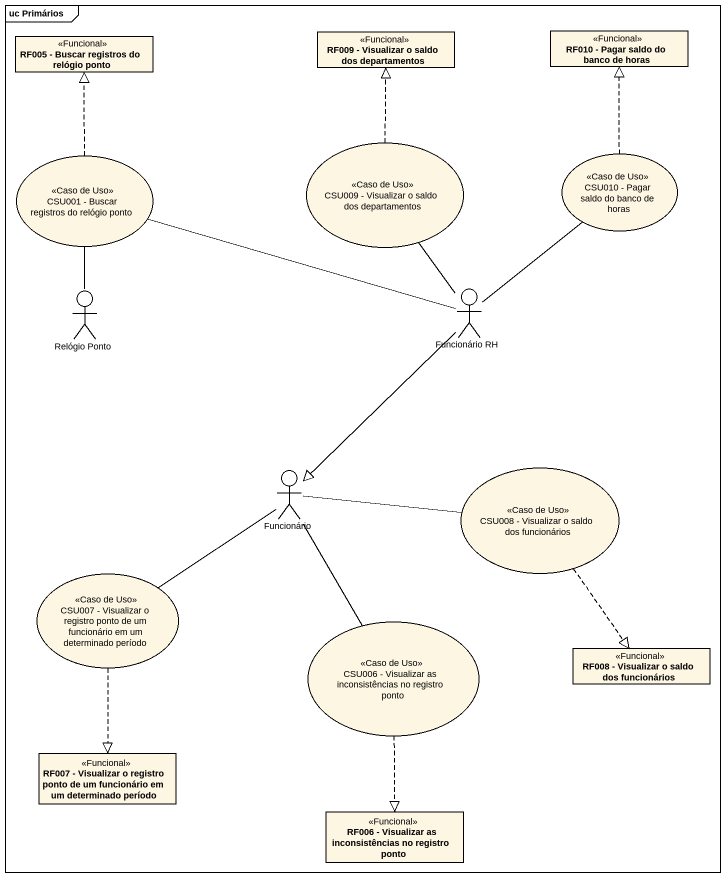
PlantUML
@startuml
mainframe uc Primários
allowmixing
hide circle
hide empty members
class "RF005 - Buscar registros do relógio ponto" as RF005_Buscar_registros_do <<Funcional>>
class "RF009 - Visualizar o saldo dos departamentos" as RF009_Visualizar_o_saldo <<Funcional>>
class "RF010 - Pagar saldo do banco de horas" as RF010_Pagar_saldo_do_banco <<Funcional>>
usecase "CSU001 - Buscar registros do relógio ponto" as CSU001_Buscar_registros_do <<Caso de Uso>>
usecase "CSU009 - Visualizar o saldo dos departamentos" as CSU009_Visualizar_o_saldo <<Caso de Uso>>
usecase "CSU010 - Pagar saldo do banco de horas" as CSU010_Pagar_saldo_do_banco <<Caso de Uso>>
actor "Relógio Ponto" as Relógio_Ponto
actor "Funcionário RH" as Funcionário_RH
actor Funcionário
usecase "CSU008 - Visualizar o saldo dos funcionários" as CSU008_Visualizar_o_saldo <<Caso de Uso>>
usecase "CSU007 - Visualizar o registro ponto de um funcionário em um determinado período" as CSU007_Visualizar_o <<Caso de Uso>>
usecase "CSU006 - Visualizar as inconsistências no registro ponto" as CSU006_Visualizar_as <<Caso de Uso>>
class "RF008 - Visualizar o saldo dos funcionários" as RF008_Visualizar_o_saldo <<Funcional>>
class "RF007 - Visualizar o registro ponto de um funcionário em um determinado período" as RF007_Visualizar_o_registro <<Funcional>>
class "RF006 - Visualizar as inconsistências no registro ponto" as RF006_Visualizar_as <<Funcional>>
CSU001_Buscar_registros_do .up.|> RF005_Buscar_registros_do
CSU009_Visualizar_o_saldo .up.|> RF009_Visualizar_o_saldo
CSU010_Pagar_saldo_do_banco .up.|> RF010_Pagar_saldo_do_banco
Relógio_Ponto -up- CSU001_Buscar_registros_do
Funcionário_RH -left- CSU001_Buscar_registros_do
Funcionário_RH -up- CSU009_Visualizar_o_saldo
Funcionário_RH -up- CSU010_Pagar_saldo_do_banco
Funcionário_RH --|> Funcionário
Funcionário -right- CSU008_Visualizar_o_saldo
Funcionário -- CSU007_Visualizar_o
Funcionário -- CSU006_Visualizar_as
CSU008_Visualizar_o_saldo ..|> RF008_Visualizar_o_saldo
CSU007_Visualizar_o ..|> RF007_Visualizar_o_registro
CSU006_Visualizar_as ..|> RF006_Visualizar_as
@enduml
